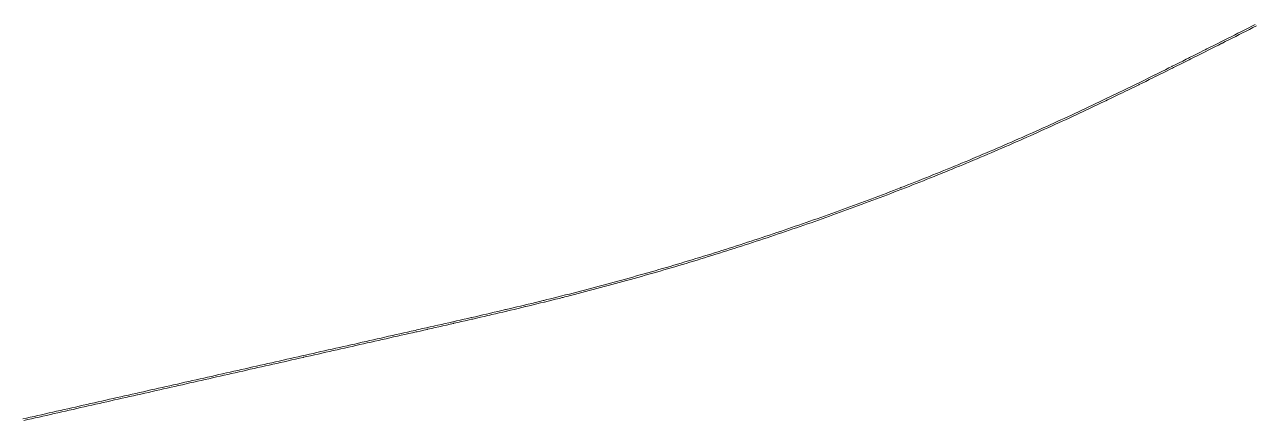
# Model space of a CAD drawing. Header units: metres. Extents: x 142705 to 201127, y 6511363 to 6533832.
# Drawn here: x 179219 to 182396, y 6519017 to 6520041 of the extents above; entities that cross this region are included whole.
import ezdxf

# ---------------------------------------------------------------- set-up
doc = ezdxf.new("R2010")
doc.units = ezdxf.units.M
doc.header["$MEASUREMENT"] = 0

msp = doc.modelspace()

# ---------------------------------------------------------------- linework, layer by layer
at = {"color": 7, "linetype": 'Continuous', "lineweight": 0}
for points in [[(182400.8, 6520041.4, 30.8), (182391.9, 6520036.9, 30.8), (182382.9, 6520032.4, 30.7), (182374, 6520027.9, 30.7), (182365.1, 6520023.4, 30.7), (182356.1, 6520018.9, 30.7), (182347.2, 6520014.4, 30.7), (182338.3, 6520009.9, 30.6), (182329.3, 6520005.4, 30.6), (182320.4, 6520000.9, 30.6), (182314, 6519997.7, 30.6), (182311.5, 6519996.4, 30.6), (182302.6, 6519991.9, 30.6), (182293.6, 6519987.4, 30.5), (182284.7, 6519982.9, 30.5), (182275.8, 6519978.4, 30.5), (182271, 6519976, 30.5), (182266.8, 6519973.9, 30.5), (182257.9, 6519969.4, 30.5), (182249, 6519964.9, 30.4), (182240, 6519960.5, 30.4), (182231.1, 6519956, 30.4), (182228, 6519954.4, 30.4), (182222.1, 6519951.5, 30.4), (182213.2, 6519947, 30.4), (182204.3, 6519942.5, 30.3), (182195.3, 6519938.1, 30.3), (182186.4, 6519933.6, 30.3), (182185, 6519932.9, 30.3), (182177.4, 6519929.1, 30.3), (182168.5, 6519924.7, 30.3), (182159.5, 6519920.2, 30.2), (182150.6, 6519915.8, 30.2), (182141.9, 6519911.5, 30.2), (182141.6, 6519911.3, 30.2), (182132.6, 6519906.9, 30.2), (182123.7, 6519902.5, 30.2), (182114.7, 6519898, 30.1), (182105.7, 6519893.6, 30.1), (182098.7, 6519890.2, 30.1), (182096.8, 6519889.2, 30.1), (182087.8, 6519884.8, 30.1), (182078.8, 6519880.4, 30.1), (182069.8, 6519876, 30), (182060.8, 6519871.6, 30), (182055.5, 6519869.1, 30), (182051.8, 6519867.3, 30), (182042.8, 6519862.9, 30), (182033.8, 6519858.6, 30), (182024.8, 6519854.2, 29.9), (182015.8, 6519849.9, 29.9), (182012.2, 6519848.1, 29.9), (182006.8, 6519845.6, 29.9), (181997.8, 6519841.3, 29.9), (181988.7, 6519837, 29.9), (181979.7, 6519832.7, 29.8), (181970.7, 6519828.4, 29.8), (181968.7, 6519827.5, 29.8), (181961.6, 6519824.1, 29.8), (181952.6, 6519819.9, 29.8), (181943.5, 6519815.6, 29.8), (181934.4, 6519811.4, 29.7), (181925.4, 6519807.2, 29.7), (181916.3, 6519803, 29.7), (181907.2, 6519798.8, 29.7), (181898.1, 6519794.6, 29.7), (181889, 6519790.5, 29.6), (181879.9, 6519786.3, 29.6), (181870.8, 6519782.2, 29.6), (181861.7, 6519778, 29.6), (181852.6, 6519773.9, 29.6), (181843.5, 6519769.8, 29.5), (181834.4, 6519765.7, 29.5), (181825.3, 6519761.6, 29.5), (181816.1, 6519757.6, 29.5), (181807, 6519753.5, 29.5), (181797.8, 6519749.5, 29.4), (181788.7, 6519745.4, 29.4), (181779.5, 6519741.4, 29.4), (181770.4, 6519737.4, 29.4), (181761.2, 6519733.4, 29.4), (181752, 6519729.4, 29.3), (181742.9, 6519725.4, 29.3), (181733.7, 6519721.5, 29.3), (181724.5, 6519717.5, 29.3), (181715.3, 6519713.6, 29.3), (181706.1, 6519709.7, 29.2), (181696.9, 6519705.8, 29.2), (181687.7, 6519701.9, 29.2), (181678.5, 6519698, 29.2), (181669.2, 6519694.1, 29.2), (181660, 6519690.2, 29.1), (181650.8, 6519686.4, 29.1), (181641.6, 6519682.6, 29.1), (181634.2, 6519679.5, 29.1), (181632.3, 6519678.7, 29.1), (181623.1, 6519674.9, 29.1), (181613.8, 6519671.1, 29.1), (181604.6, 6519667.3, 29), (181595.3, 6519663.6, 29), (181591.6, 6519662.1, 29), (181586, 6519659.8, 29), (181576.8, 6519656, 29), (181567.5, 6519652.3, 29.1), (181558.2, 6519648.6, 29.1), (181548.9, 6519644.9, 29.1), (181539.6, 6519641.2, 29.1), (181530.3, 6519637.5, 29.1), (181521, 6519633.8, 29.2), (181511.7, 6519630.1, 29.2), (181502.4, 6519626.5, 29.2), (181493.1, 6519622.8, 29.3), (181484.7, 6519619.6, 29.3), (181483.8, 6519619.2, 29.3), (181474.5, 6519615.6, 29.4), (181465.1, 6519612, 29.4), (181455.8, 6519608.4, 29.5), (181446.5, 6519604.8, 29.5), (181437.1, 6519601.3, 29.6), (181427.8, 6519597.7, 29.6), (181418.4, 6519594.2, 29.7), (181409.1, 6519590.7, 29.7), (181399.7, 6519587.1, 29.8), (181390.3, 6519583.6, 29.8), (181381, 6519580.2, 29.9), (181371.6, 6519576.7, 29.9), (181362.2, 6519573.2, 30), (181352.8, 6519569.8, 30), (181343.4, 6519566.3, 30.1), (181334, 6519562.9, 30.1), (181324.6, 6519559.5, 30.2), (181315.2, 6519556.1, 30.2), (181305.8, 6519552.7, 30.3), (181296.4, 6519549.3, 30.3), (181287, 6519545.9, 30.4), (181277.6, 6519542.6, 30.4), (181268.2, 6519539.3, 30.5), (181258.7, 6519535.9, 30.5), (181249.3, 6519532.6, 30.6), (181239.9, 6519529.3, 30.6), (181230.4, 6519526, 30.7), (181221, 6519522.7, 30.7), (181211.5, 6519519.5, 30.8), (181202.1, 6519516.2, 30.8), (181192.6, 6519513, 30.9), (181183.1, 6519509.8, 30.9), (181173.7, 6519506.5, 31), (181164.2, 6519503.3, 31), (181154.7, 6519500.2, 31.1), (181145.2, 6519497, 31.1), (181135.7, 6519493.8, 31.2), (181126.2, 6519490.7, 31.2), (181116.8, 6519487.5, 31.3), (181107.3, 6519484.4, 31.3), (181097.7, 6519481.3, 31.4), (181088.2, 6519478.2, 31.4), (181078.7, 6519475.1, 31.5), (181069.2, 6519472, 31.5), (181059.7, 6519469, 31.6), (181050.2, 6519465.9, 31.6), (181040.6, 6519462.9, 31.7), (181031.1, 6519459.9, 31.7), (181021.6, 6519456.9, 31.8), (181012, 6519453.9, 31.8), (181002.5, 6519450.9, 31.9), (180992.9, 6519447.9, 31.9), (180983.4, 6519444.9, 32), (180973.8, 6519442, 32), (180964.3, 6519439.1, 32.1), (180954.7, 6519436.1, 32.1), (180945.1, 6519433.2, 32.2), (180935.6, 6519430.3, 32.2), (180926, 6519427.5, 32.3), (180916.4, 6519424.6, 32.3), (180906.8, 6519421.7, 32.4), (180897.2, 6519418.9, 32.4), (180887.7, 6519416, 32.5), (180878.1, 6519413.2, 32.5), (180868.5, 6519410.4, 32.6), (180858.9, 6519407.6, 32.6), (180849.3, 6519404.8, 32.7), (180839.6, 6519402.1, 32.7), (180830, 6519399.3, 32.8), (180820.4, 6519396.6, 32.8), (180810.8, 6519393.9, 32.9), (180801.2, 6519391.1, 32.9), (180791.5, 6519388.4, 33), (180781.9, 6519385.7, 33), (180772.3, 6519383.1, 33.1), (180762.6, 6519380.4, 33.1), (180753, 6519377.7, 33.2), (180743.4, 6519375.1, 33.2), (180733.7, 6519372.5, 33.3), (180724.1, 6519369.9, 33.3), (180714.4, 6519367.3, 33.4), (180704.7, 6519364.7, 33.4), (180695.1, 6519362.1, 33.5), (180685.4, 6519359.5, 33.5), (180675.7, 6519357, 33.6), (180666.1, 6519354.4, 33.6), (180656.4, 6519351.9, 33.7), (180646.7, 6519349.4, 33.7), (180637, 6519346.9, 33.8), (180627.3, 6519344.4, 33.8), (180617.7, 6519342, 33.9), (180614.3, 6519341.1, 33.9), (180608, 6519339.5, 33.9), (180607.6, 6519339.4, 33.9), (180598.3, 6519337.1, 34), (180588.6, 6519334.6, 34), (180578.9, 6519332.2, 34.1), (180569.2, 6519329.8, 34.1), (180560.9, 6519327.8, 34.1), (180559.4, 6519327.4, 34.1), (180549.7, 6519325, 34.2), (180540, 6519322.6, 34.2), (180530.3, 6519320.3, 34.2), (180520.6, 6519317.9, 34.2), (180514.1, 6519316.4, 34.2), (180510.9, 6519315.6, 34.3), (180501.1, 6519313.2, 34.3), (180491.4, 6519310.9, 34.3), (180481.7, 6519308.6, 34.3), (180472, 6519306.3, 34.3), (180467.3, 6519305.2, 34.3), (180463.7, 6519304.3, 34.3), (180462.2, 6519304, 34.3), (180452.5, 6519301.7, 34.3), (180442.8, 6519299.4, 34.3), (180433, 6519297.1, 34.3), (180423.3, 6519294.9, 34.3), (180420.5, 6519294.2, 34.3), (180413.5, 6519292.6, 34.2), (180403.8, 6519290.3, 34.2), (180394.1, 6519288.1, 34.2), (180384.3, 6519285.8, 34.2), (180374.6, 6519283.6, 34.2), (180373.6, 6519283.4, 34.2), (180364.8, 6519281.4, 34.1), (180355.1, 6519279.1, 34.1), (180345.3, 6519276.9, 34.1), (180335.6, 6519274.7, 34), (180326.7, 6519272.6, 34), (180325.8, 6519272.5, 34), (180316.1, 6519270.2, 33.9), (180306.3, 6519268, 33.9), (180296.6, 6519265.8, 33.8), (180286.8, 6519263.6, 33.8), (180279.7, 6519262, 33.7), (180277.1, 6519261.4, 33.7), (180267.3, 6519259.2, 33.6), (180258.2, 6519257.1, 33.6), (180257.6, 6519257, 33.6), (180247.8, 6519254.8, 33.5), (180238, 6519252.6, 33.4), (180232.8, 6519251.4, 33.4), (180228.3, 6519250.4, 33.4), (180218.5, 6519248.2, 33.3), (180208.8, 6519246, 33.2), (180199, 6519243.8, 33.2), (180189.3, 6519241.6, 33.1), (180179.5, 6519239.4, 33), (180169.8, 6519237.2, 33), (180160, 6519235, 32.9), (180150.3, 6519232.8, 32.8), (180140.5, 6519230.6, 32.8), (180130.7, 6519228.4, 32.7), (180121, 6519226.2, 32.6), (180111.2, 6519223.9, 32.5), (180101.5, 6519221.7, 32.5), (180091.7, 6519219.5, 32.4), (180082, 6519217.3, 32.3), (180072.2, 6519215.1, 32.3), (180062.5, 6519212.9, 32.2), (180052.7, 6519210.7, 32.1), (180043, 6519208.5, 32.1), (180033.2, 6519206.3, 32), (180023.4, 6519204.1, 31.9), (180013.7, 6519201.9, 31.9), (180003.9, 6519199.7, 31.8), (179994.2, 6519197.5, 31.7), (179984.4, 6519195.3, 31.7), (179974.7, 6519193.1, 31.6), (179964.9, 6519190.9, 31.5), (179955.2, 6519188.7, 31.5), (179945.4, 6519186.5, 31.4), (179939, 6519185.1, 31.3), (179935.7, 6519184.3, 31.3), (179925.9, 6519182.1, 31.3), (179916.2, 6519179.9, 31.2), (179906.4, 6519177.7, 31.1), (179896.6, 6519175.5, 31.1), (179886.9, 6519173.3, 31), (179877.1, 6519171.1, 31), (179867.4, 6519168.9, 30.9), (179857.6, 6519166.7, 30.9), (179847.9, 6519164.5, 30.9), (179838.1, 6519162.3, 30.8), (179828.4, 6519160.1, 30.8), (179818.6, 6519157.9, 30.8), (179808.9, 6519155.7, 30.7), (179799.1, 6519153.5, 30.7), (179789.3, 6519151.3, 30.7), (179779.6, 6519149.1, 30.7), (179769.8, 6519146.9, 30.7), (179760.1, 6519144.7, 30.6), (179750.3, 6519142.5, 30.6), (179740.6, 6519140.2, 30.6), (179733.4, 6519138.6, 30.6), (179730.8, 6519138, 30.6), (179721.1, 6519135.8, 30.6), (179711.3, 6519133.6, 30.6), (179701.6, 6519131.4, 30.6), (179691.8, 6519129.2, 30.7), (179682, 6519127, 30.7), (179672.3, 6519124.8, 30.7), (179662.5, 6519122.6, 30.7), (179652.8, 6519120.4, 30.7), (179643, 6519118.2, 30.8), (179633.3, 6519116, 30.8), (179623.5, 6519113.8, 30.8), (179613.8, 6519111.6, 30.9), (179604, 6519109.4, 30.9), (179594.3, 6519107.2, 31), (179584.5, 6519105, 31), (179574.7, 6519102.8, 31.1), (179565, 6519100.6, 31.1), (179555.2, 6519098.4, 31.2), (179545.5, 6519096.2, 31.2), (179535.7, 6519094, 31.3), (179526, 6519091.8, 31.4), (179516.2, 6519089.6, 31.4), (179509.6, 6519088.1, 31.5), (179506.5, 6519087.4, 31.5), (179496.7, 6519085.2, 31.6), (179487, 6519083, 31.7), (179477.2, 6519080.8, 31.7), (179467.4, 6519078.6, 31.8), (179457.7, 6519076.4, 31.9), (179447.9, 6519074.2, 31.9), (179438.2, 6519072, 32), (179428.4, 6519069.8, 32.1), (179418.7, 6519067.6, 32.2), (179408.9, 6519065.4, 32.2), (179399.2, 6519063.2, 32.3), (179389.4, 6519061, 32.4), (179379.7, 6519058.8, 32.5), (179369.9, 6519056.5, 32.5), (179360.1, 6519054.3, 32.6), (179350.4, 6519052.1, 32.7), (179340.6, 6519049.9, 32.8), (179330.9, 6519047.7, 32.8), (179321.1, 6519045.5, 32.9), (179311.4, 6519043.3, 33), (179301.6, 6519041.1, 33.1), (179291.9, 6519038.9, 33.1), (179282.1, 6519036.7, 33.2), (179272.4, 6519034.5, 33.3), (179262.6, 6519032.3, 33.4), (179252.9, 6519030.1, 33.4), (179243.1, 6519027.9, 33.5), (179233.3, 6519025.7, 33.6), (179223.6, 6519023.5, 33.6), (179213.8, 6519021.3, 33.7)], [(182403.9, 6520037.9, 30.8), (182394.9, 6520033.4, 30.8), (182386, 6520028.9, 30.7), (182377.1, 6520024.4, 30.7), (182368.2, 6520019.9, 30.7), (182359.2, 6520015.4, 30.7), (182350.3, 6520010.9, 30.7), (182341.4, 6520006.4, 30.6), (182332.4, 6520001.9, 30.6), (182323.5, 6519997.4, 30.6), (182316, 6519993.7, 30.6), (182314.6, 6519992.9, 30.6), (182305.6, 6519988.4, 30.6), (182296.7, 6519983.9, 30.5), (182287.8, 6519979.4, 30.5), (182278.8, 6519974.9, 30.5), (182273.1, 6519972, 30.5), (182269.9, 6519970.4, 30.5), (182261, 6519965.9, 30.5), (182252, 6519961.5, 30.4), (182243.1, 6519957, 30.4), (182234.2, 6519952.5, 30.4), (182230.1, 6519950.4, 30.4), (182225.2, 6519948, 30.4), (182216.3, 6519943.5, 30.4), (182207.3, 6519939, 30.3), (182198.4, 6519934.6, 30.3), (182189.5, 6519930.1, 30.3), (182187, 6519928.9, 30.3), (182180.5, 6519925.6, 30.3), (182171.6, 6519921.2, 30.3), (182162.6, 6519916.7, 30.2), (182153.6, 6519912.3, 30.2), (182144.7, 6519907.8, 30.2), (182143.9, 6519907.5, 30.2), (182135.7, 6519903.4, 30.2), (182126.8, 6519899, 30.2), (182117.8, 6519894.5, 30.1), (182108.8, 6519890.1, 30.1), (182100.8, 6519886.2, 30.1), (182099.8, 6519885.7, 30.1), (182090.9, 6519881.3, 30.1), (182081.9, 6519876.9, 30.1), (182072.9, 6519872.5, 30), (182063.9, 6519868.1, 30), (182057.5, 6519865, 30), (182054.9, 6519863.8, 30), (182045.9, 6519859.4, 30), (182036.9, 6519855.1, 30), (182027.9, 6519850.7, 29.9), (182018.9, 6519846.4, 29.9), (182014.2, 6519844.1, 29.9), (182009.9, 6519842.1, 29.9), (182000.9, 6519837.8, 29.9), (181991.8, 6519833.5, 29.9), (181982.8, 6519829.2, 29.8), (181973.8, 6519824.9, 29.8), (181970.7, 6519823.5, 29.8), (181964.7, 6519820.6, 29.8), (181955.7, 6519816.4, 29.8), (181946.6, 6519812.1, 29.8), (181937.5, 6519807.9, 29.7), (181928.5, 6519803.7, 29.7), (181919.4, 6519799.5, 29.7), (181910.3, 6519795.3, 29.7), (181901.2, 6519791.1, 29.7), (181892.1, 6519786.9, 29.6), (181883, 6519782.8, 29.6), (181873.9, 6519778.6, 29.6), (181864.8, 6519774.5, 29.6), (181855.7, 6519770.4, 29.6), (181846.6, 6519766.3, 29.5), (181837.5, 6519762.2, 29.5), (181828.4, 6519758.1, 29.5), (181819.2, 6519754, 29.5), (181810.1, 6519750, 29.5), (181800.9, 6519745.9, 29.4), (181791.8, 6519741.9, 29.4), (181782.6, 6519737.9, 29.4), (181773.5, 6519733.8, 29.4), (181764.3, 6519729.8, 29.4), (181755.1, 6519725.9, 29.3), (181746, 6519721.9, 29.3), (181736.8, 6519717.9, 29.3), (181727.6, 6519714, 29.3), (181718.4, 6519710, 29.3), (181709.2, 6519706.1, 29.2), (181700, 6519702.2, 29.2), (181690.8, 6519698.3, 29.2), (181681.6, 6519694.4, 29.2), (181672.4, 6519690.5, 29.2), (181663.1, 6519686.7, 29.1), (181653.9, 6519682.8, 29.1), (181644.7, 6519679, 29.1), (181635.8, 6519675.3, 29.1), (181635.4, 6519675.2, 29.1), (181626.2, 6519671.3, 29.1), (181616.9, 6519667.5, 29.1), (181607.7, 6519663.8, 29), (181598.4, 6519660, 29), (181593.3, 6519657.9, 29), (181589.2, 6519656.2, 29), (181579.9, 6519652.5, 29), (181570.6, 6519648.7, 29.1), (181561.3, 6519645, 29.1), (181552.1, 6519641.3, 29.1), (181542.8, 6519637.6, 29.1), (181533.5, 6519633.9, 29.1), (181524.2, 6519630.2, 29.2), (181514.9, 6519626.5, 29.2), (181505.6, 6519622.9, 29.2), (181496.3, 6519619.2, 29.3), (181486.9, 6519615.6, 29.3), (181486.4, 6519615.4, 29.3), (181477.6, 6519612, 29.4), (181468.3, 6519608.4, 29.4), (181459, 6519604.8, 29.5), (181449.6, 6519601.2, 29.5), (181440.3, 6519597.7, 29.6), (181430.9, 6519594.1, 29.6), (181421.6, 6519590.6, 29.7), (181412.2, 6519587, 29.7), (181402.9, 6519583.5, 29.8), (181393.5, 6519580, 29.8), (181384.1, 6519576.5, 29.9), (181374.7, 6519573, 29.9), (181365.4, 6519569.6, 30), (181356, 6519566.1, 30), (181346.6, 6519562.7, 30.1), (181337.2, 6519559.2, 30.1), (181327.8, 6519555.8, 30.2), (181318.4, 6519552.4, 30.2), (181309, 6519549, 30.3), (181299.6, 6519545.7, 30.3), (181290.2, 6519542.3, 30.4), (181280.7, 6519538.9, 30.4), (181271.3, 6519535.6, 30.5), (181261.9, 6519532.3, 30.5), (181252.5, 6519528.9, 30.6), (181243, 6519525.6, 30.6), (181233.6, 6519522.4, 30.7), (181224.1, 6519519.1, 30.7), (181214.7, 6519515.8, 30.8), (181205.2, 6519512.6, 30.8), (181195.8, 6519509.3, 30.9), (181186.3, 6519506.1, 30.9), (181176.8, 6519502.9, 31), (181167.3, 6519499.7, 31), (181157.9, 6519496.5, 31.1), (181148.4, 6519493.3, 31.1), (181138.9, 6519490.1, 31.2), (181129.4, 6519487, 31.2), (181119.9, 6519483.8, 31.3), (181110.4, 6519480.7, 31.3), (181100.9, 6519477.6, 31.4), (181091.4, 6519474.5, 31.4), (181081.9, 6519471.4, 31.5), (181072.4, 6519468.3, 31.5), (181062.9, 6519465.3, 31.6), (181053.3, 6519462.2, 31.6), (181043.8, 6519459.2, 31.7), (181034.3, 6519456.2, 31.7), (181024.7, 6519453.1, 31.8), (181015.2, 6519450.1, 31.8), (181005.7, 6519447.2, 31.9), (180996.1, 6519444.2, 31.9), (180986.6, 6519441.2, 32), (180977, 6519438.3, 32), (180967.5, 6519435.3, 32.1), (180957.9, 6519432.4, 32.1), (180948.3, 6519429.5, 32.2), (180938.8, 6519426.6, 32.2), (180929.2, 6519423.7, 32.3), (180919.6, 6519420.8, 32.3), (180910, 6519418, 32.4), (180900.4, 6519415.1, 32.4), (180890.8, 6519412.3, 32.5), (180881.2, 6519409.5, 32.5), (180871.6, 6519406.7, 32.6), (180862, 6519403.9, 32.6), (180852.4, 6519401.1, 32.7), (180842.8, 6519398.3, 32.7), (180833.2, 6519395.6, 32.8), (180823.6, 6519392.8, 32.8), (180814, 6519390.1, 32.9), (180804.4, 6519387.4, 32.9), (180794.7, 6519384.7, 33), (180785.1, 6519382, 33), (180775.5, 6519379.3, 33.1), (180765.8, 6519376.6, 33.1), (180756.2, 6519374, 33.2), (180746.6, 6519371.3, 33.2), (180736.9, 6519368.7, 33.3), (180727.3, 6519366.1, 33.3), (180717.6, 6519363.5, 33.4), (180707.9, 6519360.9, 33.4), (180698.3, 6519358.3, 33.5), (180688.6, 6519355.7, 33.5), (180678.9, 6519353.2, 33.6), (180669.3, 6519350.6, 33.6), (180659.6, 6519348.1, 33.7), (180649.9, 6519345.6, 33.7), (180640.2, 6519343.1, 33.8), (180630.5, 6519340.6, 33.8), (180620.9, 6519338.1, 33.9), (180615.3, 6519336.7, 33.9), (180611.2, 6519335.7, 33.9), (180608.6, 6519335, 33.9), (180601.5, 6519333.2, 34), (180591.8, 6519330.8, 34), (180582.1, 6519328.4, 34.1), (180572.4, 6519325.9, 34.1), (180562.7, 6519323.5, 34.1), (180561.9, 6519323.4, 34.1), (180552.9, 6519321.2, 34.2), (180543.2, 6519318.8, 34.2), (180533.5, 6519316.4, 34.2), (180523.8, 6519314.1, 34.2), (180515.1, 6519312, 34.2), (180514.1, 6519311.7, 34.2), (180504.4, 6519309.4, 34.3), (180494.6, 6519307, 34.3), (180484.9, 6519304.7, 34.3), (180475.2, 6519302.4, 34.3), (180468.3, 6519300.8, 34.3), (180465.4, 6519300.1, 34.3), (180464.7, 6519299.9, 34.3), (180455.7, 6519297.8, 34.3), (180446, 6519295.5, 34.3), (180436.2, 6519293.3, 34.3), (180426.5, 6519291, 34.3), (180421.5, 6519289.8, 34.3), (180416.8, 6519288.7, 34.2), (180407, 6519286.5, 34.2), (180397.3, 6519284.2, 34.2), (180387.5, 6519282, 34.2), (180377.8, 6519279.7, 34.2), (180374.6, 6519279, 34.2), (180368, 6519277.5, 34.1), (180358.3, 6519275.2, 34.1), (180348.5, 6519273, 34.1), (180338.8, 6519270.8, 34), (180329, 6519268.6, 34), (180327.7, 6519268.3, 34), (180319.3, 6519266.4, 33.9), (180309.5, 6519264.1, 33.9), (180299.8, 6519261.9, 33.8), (180290, 6519259.7, 33.8), (180280.7, 6519257.6, 33.7), (180280.3, 6519257.5, 33.7), (180270.5, 6519255.3, 33.6), (180260.8, 6519253.1, 33.6), (180259.3, 6519252.8, 33.6), (180251, 6519250.9, 33.5), (180241.3, 6519248.7, 33.4), (180233.8, 6519247, 33.4), (180231.5, 6519246.5, 33.4), (180221.8, 6519244.3, 33.3), (180212, 6519242.1, 33.2), (180202.2, 6519239.9, 33.2), (180192.5, 6519237.7, 33.1), (180182.7, 6519235.5, 33), (180173, 6519233.3, 33), (180163.2, 6519231.1, 32.9), (180153.5, 6519228.9, 32.8), (180143.7, 6519226.7, 32.8), (180134, 6519224.5, 32.7), (180124.2, 6519222.3, 32.6), (180114.5, 6519220.1, 32.6), (180104.7, 6519217.9, 32.5), (180094.9, 6519215.7, 32.4), (180085.2, 6519213.5, 32.4), (180075.4, 6519211.3, 32.3), (180065.7, 6519209, 32.2), (180055.9, 6519206.8, 32.2), (180046.2, 6519204.6, 32.1), (180036.4, 6519202.4, 32), (180026.7, 6519200.2, 32), (180016.9, 6519198, 31.9), (180007.2, 6519195.8, 31.8), (179997.4, 6519193.6, 31.7), (179987.6, 6519191.4, 31.7), (179977.9, 6519189.2, 31.6), (179968.1, 6519187, 31.5), (179958.4, 6519184.8, 31.5), (179948.6, 6519182.6, 31.4), (179940, 6519180.7, 31.3), (179938.9, 6519180.4, 31.3), (179929.1, 6519178.2, 31.3), (179919.4, 6519176, 31.2), (179909.6, 6519173.8, 31.2), (179899.9, 6519171.6, 31.1), (179890.1, 6519169.4, 31), (179880.4, 6519167.2, 31), (179870.6, 6519165, 30.9), (179860.8, 6519162.8, 30.9), (179851.1, 6519160.6, 30.9), (179841.3, 6519158.4, 30.8), (179831.6, 6519156.2, 30.8), (179821.8, 6519154, 30.8), (179812.1, 6519151.8, 30.7), (179802.3, 6519149.6, 30.7), (179792.6, 6519147.4, 30.7), (179782.8, 6519145.2, 30.7), (179773.1, 6519143, 30.7), (179763.3, 6519140.8, 30.6), (179753.5, 6519138.6, 30.6), (179743.8, 6519136.4, 30.6), (179734.4, 6519134.2, 30.6), (179734, 6519134.2, 30.6), (179724.3, 6519132, 30.6), (179714.5, 6519129.8, 30.6), (179704.8, 6519127.6, 30.6), (179695, 6519125.3, 30.7), (179685.3, 6519123.1, 30.7), (179675.5, 6519120.9, 30.7), (179665.8, 6519118.7, 30.7), (179656, 6519116.5, 30.7), (179646.2, 6519114.3, 30.8), (179636.5, 6519112.1, 30.8), (179626.7, 6519109.9, 30.8), (179617, 6519107.7, 30.9), (179607.2, 6519105.5, 30.9), (179597.5, 6519103.3, 30.9), (179587.7, 6519101.1, 31), (179578, 6519098.9, 31), (179568.2, 6519096.7, 31.1), (179558.5, 6519094.5, 31.2), (179548.7, 6519092.3, 31.2), (179538.9, 6519090.1, 31.3), (179529.2, 6519087.9, 31.3), (179519.4, 6519085.7, 31.4), (179510.6, 6519083.7, 31.5), (179509.7, 6519083.5, 31.5), (179499.9, 6519081.3, 31.6), (179490.2, 6519079.1, 31.6), (179480.4, 6519076.9, 31.7), (179470.7, 6519074.7, 31.8), (179460.9, 6519072.5, 31.9), (179451.2, 6519070.3, 31.9), (179441.4, 6519068.1, 32), (179431.6, 6519065.9, 32.1), (179421.9, 6519063.7, 32.2), (179412.1, 6519061.5, 32.2), (179402.4, 6519059.3, 32.3), (179392.6, 6519057.1, 32.4), (179382.9, 6519054.9, 32.4), (179373.1, 6519052.7, 32.5), (179363.4, 6519050.5, 32.6), (179353.6, 6519048.3, 32.7), (179343.9, 6519046.1, 32.7), (179334.1, 6519043.9, 32.8), (179324.4, 6519041.6, 32.9), (179314.6, 6519039.4, 33), (179304.8, 6519037.2, 33), (179295.1, 6519035, 33.1), (179285.3, 6519032.8, 33.2), (179275.6, 6519030.6, 33.3), (179265.8, 6519028.4, 33.3), (179256.1, 6519026.2, 33.4), (179246.3, 6519024, 33.5), (179236.6, 6519021.8, 33.6), (179226.8, 6519019.6, 33.6), (179217.1, 6519017.4, 33.7)]]:
    msp.add_polyline3d(points, dxfattribs=at)

doc.saveas('drawing.dxf')
